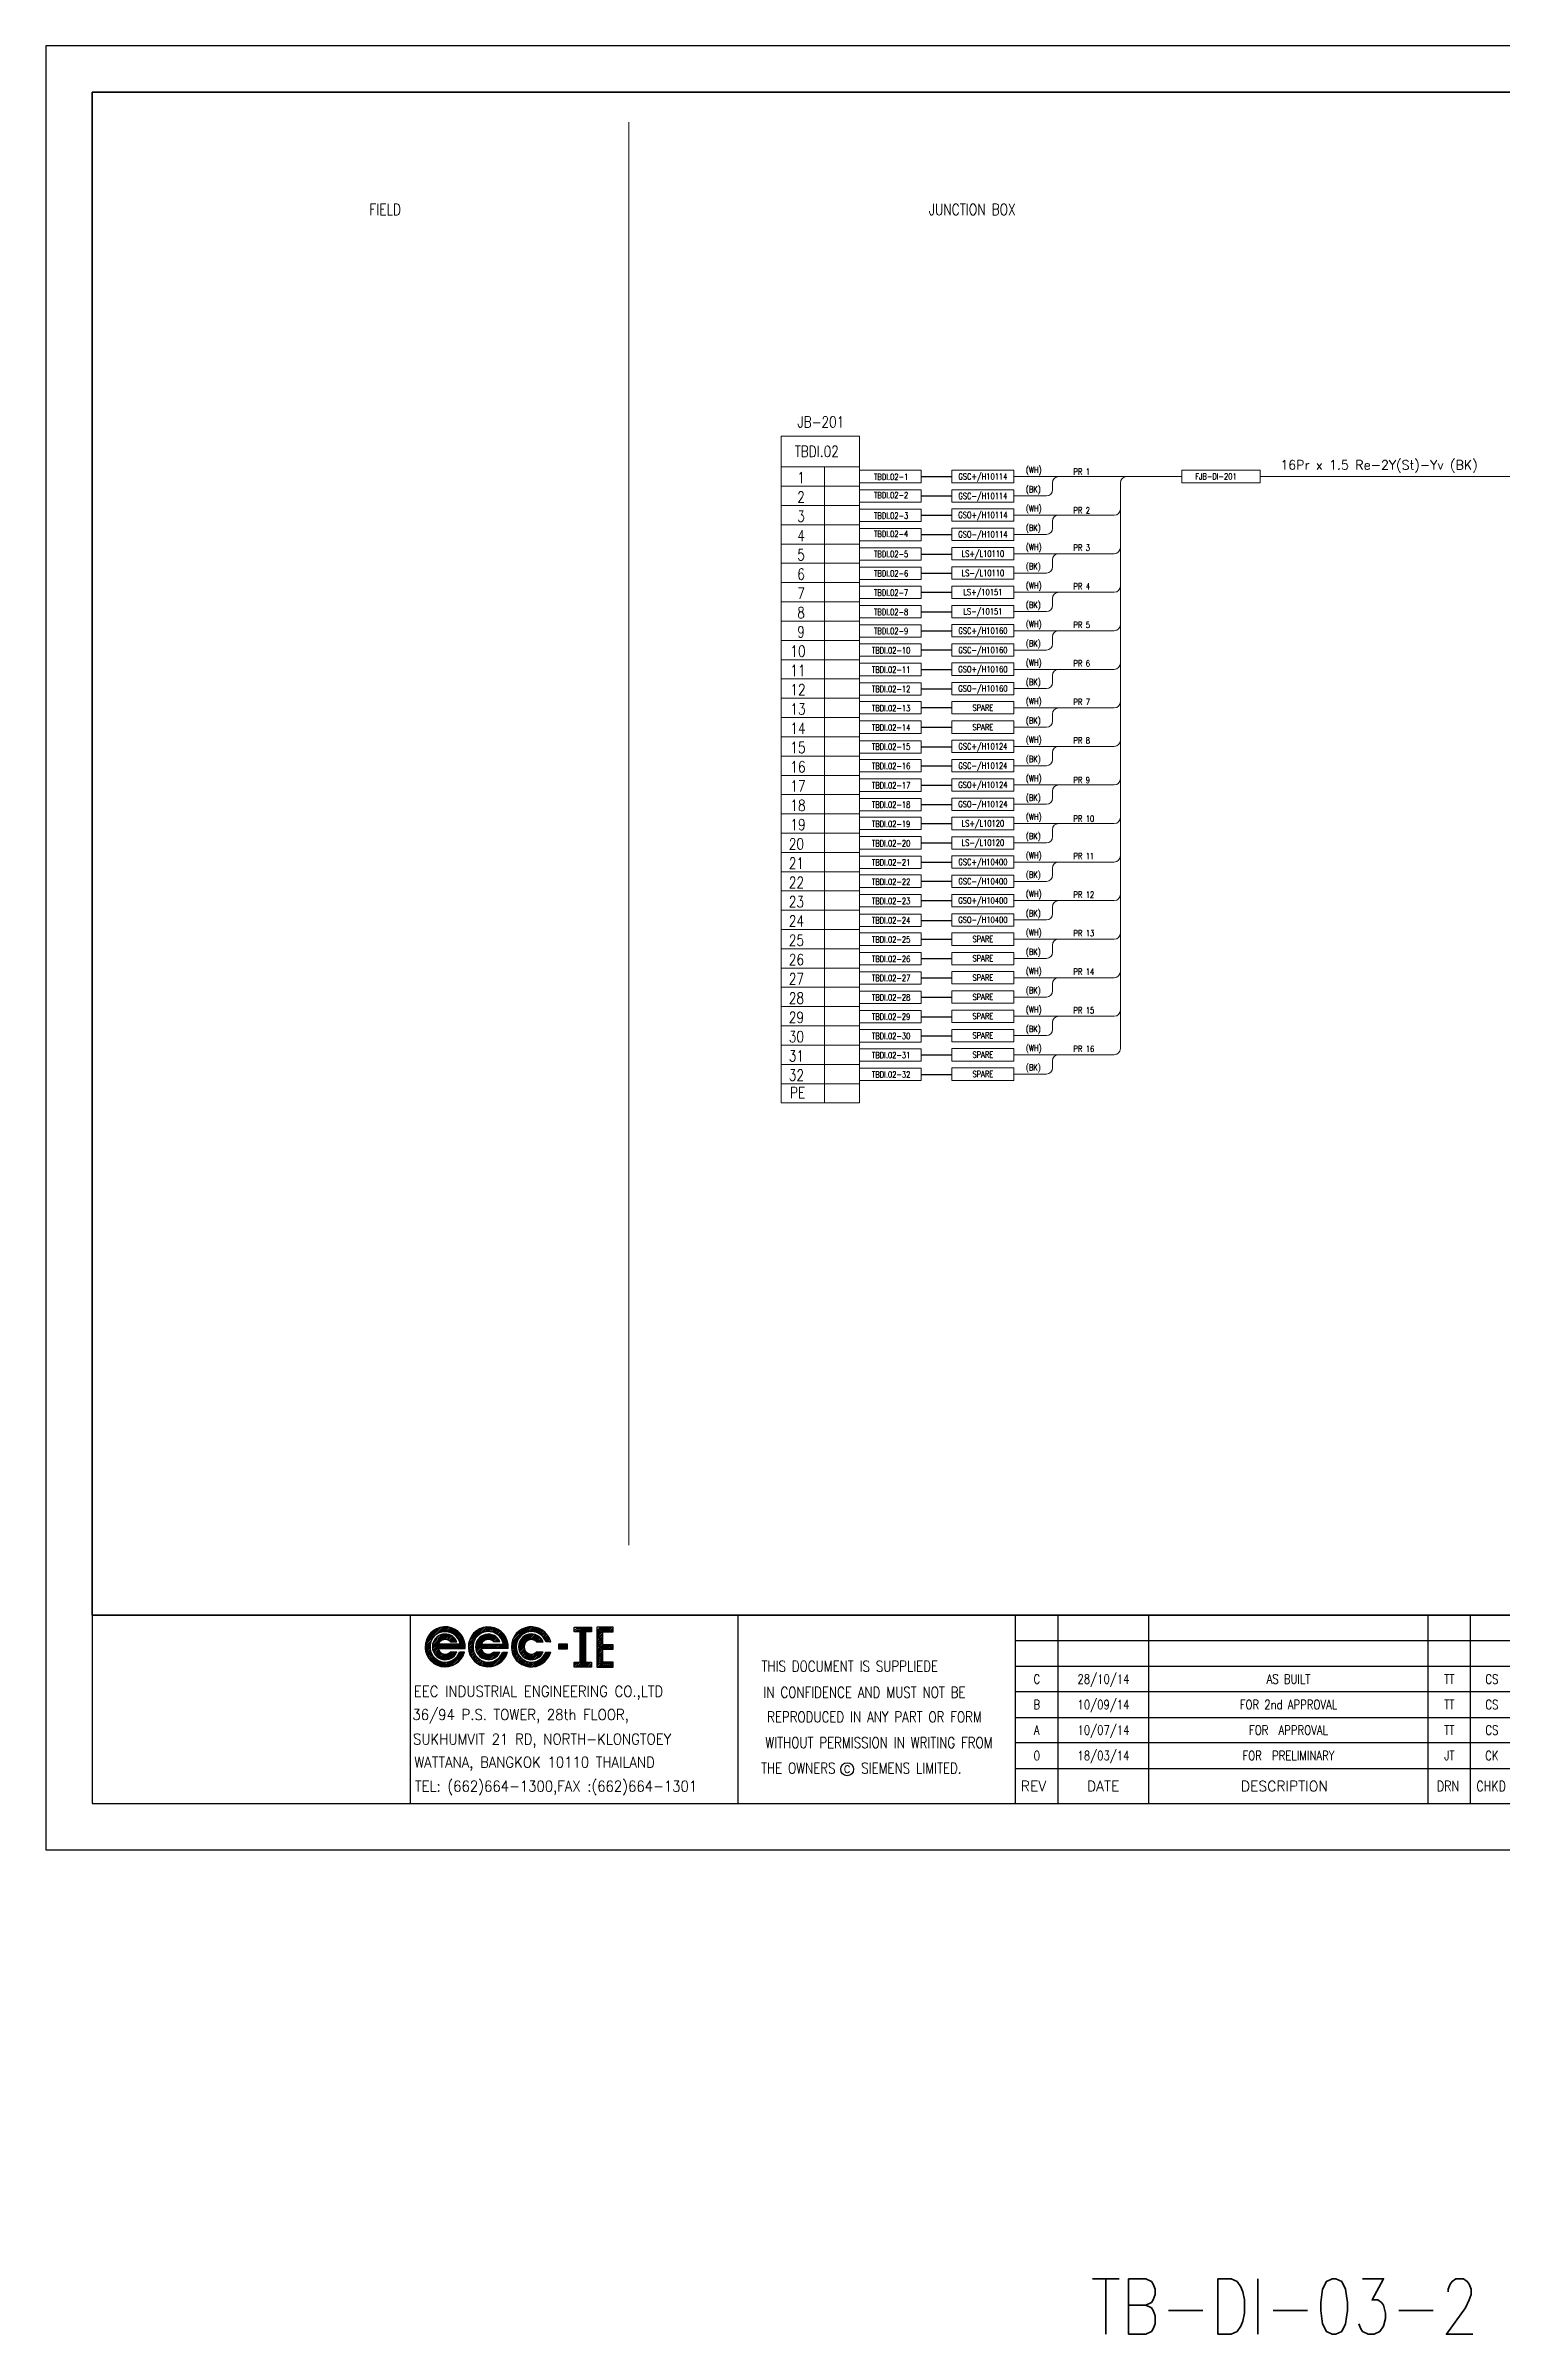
# Model space of a CAD drawing. Header units: millimetres. Extents: x -14942 to 24072, y -50285 to 2207.
# Drawn here: x 1066.4 to 1302.6, y -5768.9 to -5397.8 of the extents above; entities that cross this region are included whole.
import ezdxf
from ezdxf.enums import TextEntityAlignment as Align

# ---------------------------------------------------------------- set-up
doc = ezdxf.new("R2010")
doc.units = ezdxf.units.MM
doc.header["$MEASUREMENT"] = 0
doc.layers.get('0').update_dxf_attribs({"linetype": 'CONTINUOUS'})
for name, color, linetype in [('52049_PAPER A4$0$Frame_A1', 253, 'CONTINUOUS'), ('BEAM', 3, 'CONTINUOUS'), ('INSTRUMENT', 1, 'CONTINUOUS'), ('TEXT', 2, 'CONTINUOUS')]:
    doc.layers.add(name, color=color, linetype=linetype)
doc.styles.add('52049_PAPER A4$0$Romans-title', font='romans.shx')
doc.styles.add('ROMANS', font='romans')

# ---------------------------------------------------------------- blocks, each defined once
blk = doc.blocks.new('52049_PAPER A4$0$eec-ie')
at = {"layer": '52049_PAPER A4$0$Frame_A1', "color": 0, "lineweight": -3}
for p, q in [((0, 0), (0.87, 0.87)), ((0, -0.08), (0.3, 0.22)), ((0, -0.16), (0.26, 0.1)), ((0, -0.23), (0.24, 0)), ((0.01, 0.09), (0.78, 0.86)), ((0.04, 0.2), (0.68, 0.83)), ((0.09, 0.32), (0.55, 0.78)), ((0.26, 0.57), (0.3, 0.62)), ((0.34, -0.12), (1, 0.53)), ((0.35, -0.04), (0.92, 0.53)), ((0.35, -0.19), (1.07, 0.52)), ((0.36, 0.05), (0.82, 0.51)), ((0.37, -0.26), (0.66, 0.04)), ((0.39, -0.32), (0.74, 0.04)), ((0.4, 0.17), (0.7, 0.47)), ((0.41, -0.37), (0.82, 0.04)), ((1.69, 0.04), (0.64, 0.04)), ((0.65, 0.57), (0.96, 0.88)), ((0.68, -0.17), (0.9, 0.04)), ((0.76, -0.17), (0.98, 0.04)), ((0.77, 0.62), (1.03, 0.88)), ((0.84, -0.17), (1.05, 0.04)), ((0.87, 0.64), (1.1, 0.87)), ((0.87, 0.25), (1.13, 0.51)), ((0.92, -0.17), (1.13, 0.04)), ((0.95, 0.64), (1.17, 0.86)), ((0.96, 0.26), (1.19, 0.49)), ((1, -0.17), (1.21, 0.04)), ((1.03, 0.64), (1.23, 0.84)), ((1.03, 0.25), (1.24, 0.46)), ((1.07, -0.17), (1.29, 0.04)), ((1.09, 0.24), (1.29, 0.44)), ((1.1, 0.63), (1.29, 0.82)), ((1.15, 0.21), (1.34, 0.4)), ((1.15, -0.17), (1.37, 0.04)), ((1.16, 0.62), (1.35, 0.8)), ((1.19, 0.18), (1.38, 0.37)), ((1.22, 0.6), (1.4, 0.78)), ((1.22, 0.15), (1.54, 0.15)), ((1.23, -0.17), (1.44, 0.04)), ((1.25, 0.15), (1.42, 0.33)), ((1.28, 0.57), (1.45, 0.75)), ((1.31, -0.17), (1.52, 0.04)), ((1.32, 0.15), (1.46, 0.29)), ((1.33, 0.55), (1.5, 0.72)), ((1.38, 0.52), (1.54, 0.69)), ((1.39, -0.17), (1.6, 0.04)), ((1.4, 0.15), (1.49, 0.24)), ((1.42, 0.49), (1.59, 0.65)), ((1.46, 0.45), (1.63, 0.62)), ((1.46, -0.17), (1.68, 0.04)), ((1.48, 0.15), (1.52, 0.19)), ((1.5, 0.41), (1.67, 0.58)), ((1.54, 0.37), (1.71, 0.54)), ((1.54, -0.17), (1.9, 0.18)), ((1.57, 0.33), (1.74, 0.49)), ((1.6, 0.28), (1.77, 0.45)), ((1.62, -0.17), (1.91, 0.12)), ((1.63, 0.23), (1.8, 0.4)), ((1.65, 0.17), (1.83, 0.35)), ((1.67, 0.11), (1.86, 0.3)), ((1.69, 0.05), (1.88, 0.24)), ((1.7, -0.17), (1.93, 0.06)), ((2.09, -0.09), (2.37, 0.19)), ((2.1, -0.01), (2.51, 0.41)), ((2.1, -0.17), (2.34, 0.08)), ((2.11, 0.08), (2.88, 0.86)), ((2.13, 0.18), (2.78, 0.83)), ((2.18, 0.31), (2.65, 0.78)), ((2.31, 0.52), (2.45, 0.65)), ((2.44, -0.05), (3.02, 0.52)), ((2.44, -0.13), (3.1, 0.52)), ((2.45, -0.2), (2.78, 0.13)), ((2.46, 0.04), (2.93, 0.51)), ((2.46, -0.26), (2.76, 0.04)), ((2.48, -0.32), (2.84, 0.04)), ((2.49, 0.15), (2.81, 0.47)), ((2.56, 0.45), (2.97, 0.87)), ((2.72, -0.17), (2.92, 0.04)), ((2.73, 0.04), (3.79, 0.04)), ((2.77, 0.59), (3.06, 0.87)), ((2.79, -0.17), (3, 0.04)), ((2.84, 0.19), (3.17, 0.51)), ((2.87, -0.17), (3.08, 0.04)), ((2.89, 0.63), (3.13, 0.87)), ((2.95, -0.17), (3.15, 0.04)), ((2.98, 0.64), (3.2, 0.86)), ((2.98, 0.26), (3.23, 0.5)), ((3.03, -0.17), (3.23, 0.04)), ((3.06, 0.65), (3.27, 0.85)), ((3.07, 0.26), (3.29, 0.48)), ((3.11, -0.17), (3.31, 0.04)), ((3.14, 0.64), (3.33, 0.83)), ((3.14, 0.25), (3.34, 0.46)), ((3.18, -0.17), (3.39, 0.04)), ((3.2, 0.24), (3.39, 0.43)), ((3.21, 0.63), (3.39, 0.81)), ((3.25, 0.21), (3.44, 0.4)), ((3.26, -0.17), (3.47, 0.04)), ((3.27, 0.62), (3.44, 0.79)), ((3.29, 0.18), (3.48, 0.36)), ((3.62, 0.16), (3.31, 0.16)), ((3.33, 0.6), (3.5, 0.77)), ((3.34, -0.17), (3.54, 0.04)), ((3.36, 0.16), (3.52, 0.32)), ((3.38, 0.57), (3.55, 0.74)), ((3.42, -0.17), (3.62, 0.04)), ((3.43, 0.55), (3.59, 0.71)), ((3.43, 0.16), (3.55, 0.28)), ((3.48, 0.52), (3.64, 0.68)), ((3.5, -0.17), (3.7, 0.04)), ((3.51, 0.16), (3.58, 0.23)), ((3.52, 0.48), (3.68, 0.64)), ((3.57, 0.45), (3.72, 0.61)), ((3.57, -0.17), (3.78, 0.04)), ((3.59, 0.16), (3.61, 0.18)), ((3.6, 0.41), (3.76, 0.57)), ((3.64, 0.37), (3.8, 0.53)), ((3.65, -0.17), (3.99, 0.17)), ((3.67, 0.32), (3.83, 0.48)), ((3.7, 0.27), (3.87, 0.44)), ((3.73, 0.22), (3.9, 0.39)), ((3.73, -0.17), (4, 0.11)), ((3.75, 0.17), (3.92, 0.34)), ((3.77, 0.11), (3.95, 0.28)), ((3.79, 0.05), (3.97, 0.23)), ((3.81, -0.17), (4.02, 0.04)), ((4.18, -0.03), (4.57, 0.36)), ((4.18, -0.11), (4.47, 0.18)), ((4.18, -0.18), (4.43, 0.07)), ((4.19, 0.06), (5, 0.86)), ((4.21, 0.16), (4.9, 0.84)), ((4.25, 0.28), (4.78, 0.8)), ((4.34, 0.45), (4.61, 0.71)), ((4.53, -0.15), (5.2, 0.53)), ((4.53, -0.07), (5.13, 0.53)), ((4.54, 0.02), (5.04, 0.52)), ((4.54, -0.22), (4.86, 0.1)), ((4.57, 0.12), (4.93, 0.49)), ((4.69, 0.48), (5.08, 0.87)), ((4.69, 0.32), (4.73, 0.37)), ((4.88, 0.59), (5.16, 0.88)), ((4.96, 0.2), (5.27, 0.52)), ((4.99, 0.63), (5.24, 0.87)), ((5.08, 0.64), (5.31, 0.86)), ((5.09, 0.25), (5.33, 0.5)), ((5.16, 0.64), (5.37, 0.85)), ((5.17, 0.26), (5.39, 0.48)), ((5.24, 0.64), (5.43, 0.83)), ((5.24, 0.25), (5.44, 0.46)), ((5.3, 0.63), (5.49, 0.82)), ((5.3, 0.23), (5.49, 0.43)), ((5.35, 0.2), (5.54, 0.39)), ((5.37, 0.61), (5.55, 0.79)), ((5.39, 0.17), (5.58, 0.36)), ((5.4, 0.15), (5.72, 0.15)), ((5.42, 0.59), (5.6, 0.77)), ((5.46, 0.15), (5.62, 0.32)), ((5.48, 0.57), (5.65, 0.74)), ((5.53, 0.54), (5.7, 0.71)), ((5.53, 0.15), (5.65, 0.27)), ((5.58, 0.51), (5.74, 0.68)), ((5.61, 0.15), (5.68, 0.23)), ((5.62, 0.47), (5.79, 0.64)), ((5.66, 0.44), (5.83, 0.6)), ((5.69, 0.15), (5.71, 0.18)), ((5.7, 0.4), (5.87, 0.56)), ((5.73, 0.36), (5.9, 0.52)), ((5.77, 0.31), (5.94, 0.48)), ((5.8, 0.26), (5.97, 0.43)), ((5.82, 0.21), (6, 0.38)), ((5.85, 0.15), (6.02, 0.33)), ((6.09, 0.15), (5.85, 0.15)), ((5.92, 0.15), (6.05, 0.28)), ((6, 0.15), (6.07, 0.22)), ((6.08, 0.15), (6.09, 0.16)), ((6.9, 0.04), (6.46, 0.04)), ((6.46, 0.04), (6.46, -0.18)), ((6.46, -0.01), (6.51, 0.04)), ((6.46, -0.09), (6.59, 0.04)), ((6.46, -0.17), (6.66, 0.04)), ((6.52, -0.18), (6.74, 0.04)), ((6.6, -0.18), (6.82, 0.04)), ((6.68, -0.18), (6.9, 0.04)), ((6.9, -0.18), (6.9, 0.04)), ((7.23, 0.68), (7.41, 0.86)), ((7.27, 0.64), (7.49, 0.86)), ((7.35, 0.64), (7.57, 0.86)), ((7.43, 0.64), (7.65, 0.86)), ((7.5, 0.64), (7.72, 0.86)), ((7.51, 0.57), (7.8, 0.86)), ((7.51, 0.49), (7.88, 0.86)), ((7.51, 0.41), (7.96, 0.86)), ((7.51, 0.34), (7.78, 0.61)), ((7.51, 0.26), (7.78, 0.53)), ((7.51, 0.18), (7.78, 0.45)), ((7.51, 0.1), (7.78, 0.38)), ((7.51, 0.02), (7.78, 0.3)), ((7.51, -0.05), (7.78, 0.22)), ((7.51, -0.13), (7.78, 0.14)), ((7.51, -0.21), (7.78, 0.07)), ((7.82, 0.64), (8.04, 0.86)), ((7.89, 0.64), (8.06, 0.81)), ((7.97, 0.64), (8.06, 0.73)), ((8.05, 0.64), (8.06, 0.65)), ((8.33, 0.46), (8.74, 0.86)), ((8.33, 0.54), (8.66, 0.86)), ((8.33, 0.38), (8.82, 0.86)), ((8.33, 0.69), (8.5, 0.86)), ((8.33, 0.62), (8.58, 0.86)), ((8.33, 0.3), (8.61, 0.58)), ((8.33, 0.23), (8.61, 0.5)), ((8.33, 0.15), (8.61, 0.42)), ((8.33, 0.07), (8.61, 0.35)), ((8.33, -0.01), (8.61, 0.27)), ((8.33, -0.09), (8.61, 0.19)), ((8.33, -0.16), (8.61, 0.11)), ((8.33, -0.24), (8.61, 0.03)), ((8.33, -0.4), (8.74, 0.01)), ((8.33, -0.32), (8.66, 0.01)), ((8.33, -0.48), (8.82, 0.01)), ((8.67, 0.64), (8.89, 0.86)), ((8.68, -0.21), (8.9, 0.01)), ((8.75, 0.64), (8.97, 0.86)), ((8.75, -0.21), (8.97, 0.01)), ((8.83, 0.64), (9.05, 0.86)), ((8.83, -0.21), (9.05, 0.01)), ((8.91, 0.64), (9.11, 0.84)), ((8.99, 0.64), (9.11, 0.76)), ((9.06, 0.64), (9.11, 0.69)), ((0.02, -0.3), (0.23, -0.08)), ((0.03, -0.36), (0.23, -0.16)), ((0.05, -0.42), (0.24, -0.23)), ((0.07, -0.47), (0.26, -0.29)), ((0.1, -0.53), (0.27, -0.35)), ((0.12, -0.58), (0.3, -0.4)), ((0.15, -0.63), (0.32, -0.46)), ((0.19, -0.67), (0.35, -0.5)), ((0.22, -0.72), (0.39, -0.55)), ((0.26, -0.76), (0.42, -0.59)), ((0.3, -0.8), (0.46, -0.63)), ((0.34, -0.83), (0.5, -0.67)), ((0.38, -0.87), (0.55, -0.7)), ((0.42, -0.9), (0.59, -0.73)), ((0.44, -0.42), (0.64, -0.22)), ((0.47, -0.47), (0.66, -0.27)), ((0.47, -0.93), (0.65, -0.76)), ((0.5, -0.51), (0.69, -0.32)), ((0.52, -0.96), (0.7, -0.78)), ((0.54, -0.55), (0.73, -0.36)), ((0.58, -0.59), (0.78, -0.39)), ((0.58, -0.98), (0.76, -0.8)), ((0.62, -0.17), (1.94, -0.17)), ((0.63, -0.62), (0.83, -0.42)), ((0.63, -1.01), (0.82, -0.82)), ((0.68, -0.65), (0.89, -0.44)), ((0.69, -1.03), (0.89, -0.83)), ((0.73, -0.67), (0.96, -0.45)), ((0.75, -1.04), (0.96, -0.83)), ((0.79, -0.69), (1.04, -0.44)), ((0.82, -1.05), (1.04, -0.83)), ((0.85, -0.71), (1.19, -0.37)), ((0.89, -1.06), (1.14, -0.81)), ((0.92, -0.72), (1.29, -0.34)), ((0.96, -1.07), (1.25, -0.77)), ((1, -0.72), (1.37, -0.34)), ((1.04, -1.06), (1.76, -0.34)), ((1.09, -0.71), (1.45, -0.34)), ((1.13, -1.05), (1.84, -0.34)), ((1.2, -0.67), (1.53, -0.34)), ((1.54, -0.34), (1.22, -0.34)), ((1.23, -1.03), (1.9, -0.36)), ((1.35, -0.99), (1.86, -0.48)), ((1.53, -0.88), (1.76, -0.66)), ((1.65, -0.38), (1.68, -0.34)), ((1.91, -0.34), (1.66, -0.34)), ((1.78, -0.17), (1.94, -0.01)), ((1.85, -0.17), (1.94, -0.09)), ((1.93, -0.17), (1.94, -0.17)), ((2.1, -0.24), (2.32, -0.02)), ((2.11, -0.3), (2.32, -0.1)), ((2.13, -0.36), (2.32, -0.17)), ((2.15, -0.42), (2.33, -0.24)), ((2.17, -0.48), (2.35, -0.3)), ((2.2, -0.53), (2.37, -0.36)), ((2.22, -0.58), (2.39, -0.42)), ((2.25, -0.63), (2.42, -0.47)), ((2.29, -0.68), (2.45, -0.51)), ((2.32, -0.72), (2.48, -0.56)), ((2.36, -0.76), (2.52, -0.6)), ((2.4, -0.8), (2.56, -0.64)), ((2.44, -0.84), (2.6, -0.68)), ((2.48, -0.87), (2.64, -0.71)), ((2.51, -0.38), (2.71, -0.17)), ((2.53, -0.9), (2.69, -0.74)), ((2.54, -0.43), (2.73, -0.23)), ((2.57, -0.47), (2.76, -0.28)), ((2.58, -0.93), (2.74, -0.77)), ((2.6, -0.51), (2.79, -0.33)), ((2.63, -0.96), (2.8, -0.79)), ((2.64, -0.55), (2.83, -0.37)), ((2.68, -0.98), (2.86, -0.81)), ((2.69, -0.59), (2.87, -0.4)), ((4.02, -0.17), (2.71, -0.17)), ((2.73, -0.62), (2.93, -0.43)), ((2.74, -1.01), (2.92, -0.82)), ((2.78, -0.65), (2.99, -0.44)), ((2.8, -1.02), (2.99, -0.83)), ((2.84, -0.67), (3.06, -0.45)), ((2.86, -1.04), (3.06, -0.84)), ((2.9, -0.69), (3.14, -0.44)), ((2.92, -1.05), (3.14, -0.83)), ((2.96, -0.7), (3.32, -0.35)), ((2.99, -1.06), (3.24, -0.81)), ((3.03, -0.71), (3.39, -0.35)), ((3.07, -1.06), (3.36, -0.77)), ((3.11, -0.71), (3.47, -0.35)), ((3.15, -1.06), (3.86, -0.35)), ((3.2, -0.7), (3.55, -0.35)), ((3.24, -1.04), (3.94, -0.35)), ((3.31, -0.35), (3.62, -0.35)), ((3.32, -0.65), (3.62, -0.36)), ((3.35, -1.02), (3.98, -0.38)), ((3.48, -0.97), (3.93, -0.51)), ((3.74, -0.39), (3.78, -0.35)), ((3.76, -0.35), (3.99, -0.35)), ((3.89, -0.17), (4.02, -0.03)), ((3.96, -0.17), (4.03, -0.11)), ((4.19, -0.25), (4.42, -0.03)), ((4.21, -0.32), (4.41, -0.11)), ((4.22, -0.38), (4.42, -0.18)), ((4.24, -0.44), (4.43, -0.25)), ((4.26, -0.49), (4.45, -0.31)), ((4.29, -0.54), (4.47, -0.37)), ((4.32, -0.59), (4.49, -0.42)), ((4.35, -0.64), (4.52, -0.47)), ((4.38, -0.69), (4.55, -0.52)), ((4.42, -0.73), (4.58, -0.56)), ((4.45, -0.77), (4.62, -0.6)), ((4.49, -0.81), (4.66, -0.64)), ((4.53, -0.84), (4.7, -0.68)), ((4.56, -0.28), (4.8, -0.03)), ((4.58, -0.33), (4.8, -0.11)), ((4.58, -0.88), (4.75, -0.71)), ((4.6, -0.39), (4.81, -0.18)), ((4.62, -0.91), (4.8, -0.74)), ((4.63, -0.44), (4.83, -0.24)), ((4.66, -0.48), (4.86, -0.29)), ((4.67, -0.94), (4.85, -0.77)), ((4.7, -0.52), (4.89, -0.33)), ((4.72, -0.97), (4.9, -0.79)), ((4.74, -0.56), (4.93, -0.37)), ((4.78, -0.6), (4.98, -0.4)), ((4.78, -0.99), (4.96, -0.81)), ((4.83, -0.63), (5.03, -0.43)), ((4.83, -1.01), (5.03, -0.82)), ((4.88, -0.66), (5.09, -0.44)), ((4.89, -1.03), (5.1, -0.83)), ((4.93, -0.68), (5.17, -0.45)), ((4.96, -1.05), (5.17, -0.83)), ((4.99, -0.7), (5.26, -0.43)), ((5.02, -1.06), (5.26, -0.82)), ((5.06, -0.71), (5.43, -0.34)), ((5.09, -1.06), (5.36, -0.8)), ((5.13, -0.72), (5.5, -0.34)), ((5.17, -1.07), (5.49, -0.75)), ((5.21, -0.71), (5.58, -0.34)), ((5.25, -1.06), (5.97, -0.34)), ((5.3, -0.7), (5.66, -0.34)), ((5.35, -1.05), (6.05, -0.34)), ((5.72, -0.34), (5.4, -0.34)), ((5.43, -0.65), (5.71, -0.37)), ((5.45, -1.02), (6.07, -0.4)), ((5.58, -0.96), (6.02, -0.53)), ((5.81, -0.43), (5.89, -0.34)), ((5.85, -0.34), (6.09, -0.34)), ((6.46, -0.18), (6.9, -0.18)), ((6.75, -0.18), (6.9, -0.04)), ((6.83, -0.18), (6.9, -0.12)), ((7.23, -0.95), (7.34, -0.84)), ((7.23, -0.88), (7.26, -0.84)), ((7.23, -1.03), (7.42, -0.84)), ((7.28, -1.07), (7.5, -0.84)), ((7.35, -1.07), (7.78, -0.64)), ((7.43, -1.07), (7.78, -0.71)), ((7.51, -0.29), (7.78, -0.01)), ((7.51, -0.37), (7.78, -0.09)), ((7.51, -0.44), (7.78, -0.17)), ((7.51, -0.52), (7.78, -0.25)), ((7.51, -0.6), (7.78, -0.32)), ((7.51, -0.68), (7.78, -0.4)), ((7.51, -0.76), (7.78, -0.48)), ((7.51, -0.83), (7.78, -0.56)), ((7.51, -1.07), (7.78, -0.79)), ((7.59, -1.07), (7.81, -0.84)), ((7.67, -1.07), (7.89, -0.84)), ((7.74, -1.07), (7.96, -0.84)), ((7.82, -1.07), (8.04, -0.84)), ((7.9, -1.07), (8.06, -0.91)), ((7.98, -1.07), (8.06, -0.98)), ((8.06, -1.07), (8.06, -1.06)), ((8.33, -0.55), (8.61, -0.28)), ((8.33, -0.63), (8.61, -0.36)), ((8.33, -0.71), (8.61, -0.43)), ((8.33, -0.79), (8.61, -0.51)), ((8.33, -0.86), (8.61, -0.59)), ((8.33, -0.94), (8.61, -0.67)), ((8.33, -1.02), (8.61, -0.75)), ((8.37, -1.07), (8.61, -0.82)), ((8.45, -1.07), (8.67, -0.84)), ((8.52, -1.07), (8.74, -0.84)), ((8.6, -1.07), (8.82, -0.84)), ((8.68, -1.07), (8.9, -0.84)), ((8.76, -1.07), (8.98, -0.84)), ((8.84, -1.07), (9.06, -0.84)), ((8.91, -0.21), (9.11, -0.02)), ((8.91, -1.07), (9.11, -0.87)), ((8.99, -0.21), (9.11, -0.09)), ((8.99, -1.07), (9.11, -0.95)), ((9.07, -0.21), (9.11, -0.17)), ((9.07, -1.07), (9.11, -1.03))]:
    blk.add_line(p, q, dxfattribs=at)
for points in [[(7.23, 0.86), (8.06, 0.86), (8.06, 0.64), (7.78, 0.64), (7.78, -0.84), (8.06, -0.84), (8.06, -1.07), (7.23, -1.07), (7.23, -0.84), (7.51, -0.84), (7.51, 0.64), (7.23, 0.64)], [(8.61, 0.01), (8.61, 0.64), (9.11, 0.64), (9.11, 0.86), (8.33, 0.86), (8.33, -1.07), (9.11, -1.07), (9.11, -0.84), (8.61, -0.84), (8.61, -0.21), (9.11, -0.21), (9.11, 0.01)]]:
    blk.add_lwpolyline(points, close=True, dxfattribs=at)
for centre, radius, start, end in [((0.97, -0.09), 0.972, 355.3439, 345.1466), ((0.97, -0.09), 0.737, 10.5243, 340.256), ((0.97, -0.09), 0.623, 23.5697, 336.4303), ((0.97, -0.09), 0.354, 44.7876, 157.6107), ((3.06, -0.09), 0.967, 355.6074, 344.7747), ((3.06, -0.09), 0.742, 10.0766, 339.9937), ((3.06, -0.09), 0.618, 24.2545, 335.7455), ((3.06, -0.09), 0.358, 45.1096, 158.7579), ((5.15, -0.09), 0.972, 14.8534, 345.1466), ((5.15, -0.09), 0.737, 19.744, 340.256), ((5.15, -0.09), 0.623, 23.5697, 336.4303), ((5.15, -0.09), 0.354, 44.7876, 315.2124), ((0.97, -0.09), 0.354, 192.8901, 315.2124), ((3.06, -0.09), 0.358, 191.9242, 314.8904)]:
    blk.add_arc(centre, radius, start, end, dxfattribs=at)
blk = doc.blocks.new('52049_PAPER A4$0$eec logo')
at = {"color": 7, "xscale": 2.786697286423482, "yscale": 2.786697286423482, "zscale": 2.786697286423482}
blk.add_blockref('52049_PAPER A4$0$eec-ie', (50.01, 25.95), dxfattribs=at)
blk = doc.blocks.new('FJB')
at = {"color": 3}
for p, q in [((-415.5, 38.01), (-4.5, 38.01)), ((-363.94, 38.01), (-363.94, 7.5)), ((-310.77, 38.01), (-310.77, 7.5)), ((-265.75, 7.5), (-265.75, 38.01)), ((-258.85, 7.5), (-258.85, 38.01)), ((-244.11, 7.5), (-244.11, 38.01)), ((-198.84, 7.5), (-198.84, 38.01)), ((-191.95, 7.5), (-191.95, 38.01)), ((-265.75, 13.19), (-178.16, 13.19))]:
    blk.add_line(p, q, dxfattribs=at)
at = {"color": 1}
for p, q in [((-178.16, 33.87), (-265.75, 33.87)), ((-265.75, 29.74), (-178.16, 29.74)), ((-178.16, 25.6), (-265.75, 25.6)), ((-265.75, 21.46), (-178.16, 21.46)), ((-178.16, 17.33), (-265.75, 17.33))]:
    blk.add_line(p, q, dxfattribs=at)
at = {"color": 7}
blk.add_lwpolyline([(0, 0), (0, 292.5), (-423, 292.5), (-423, 0)], close=True, dxfattribs=at)
blk.add_lwpolyline([(-415.5, 285), (-4.5, 285), (-4.5, 38.01), (-415.5, 38.01)], close=True)
at = {"color": 3}
blk.add_lwpolyline([(-4.5, 7.5), (-4.5, 285), (-415.5, 285), (-415.5, 7.5)], close=True, dxfattribs=at)
at = {"color": 2}
blk.add_circle((-293.05, 13.05), 1.05, dxfattribs=at)
at = {"color": 3, "xscale": 1.200000000000001, "yscale": 1.200000000000001, "zscale": 1.200000000000001}
blk.add_blockref('52049_PAPER A4$0$eec logo', (-421.49, 2.05), dxfattribs=at)
at = {"color": 2, "style": '52049_PAPER A4$0$Romans-title', "width": 0.8}
for s, p in [('THIS DOCUMENT IS SUPPLIEDE', (-292.63, 29.75)), ('IN CONFIDENCE AND MUST NOT BE', (-290.24, 25.51)), (' REPRODUCED IN ANY PART OR FORM', (-289.1, 21.53)), (' WITHOUT PERMISSION IN WRITING FROM ', (-287.9, 17.35)), ('THE OWNERS   SIEMENS LIMITED. ', (-290.28, 13.22))]:
    blk.add_text(s, height=1.75, dxfattribs=at).set_placement(p, align=Align.MIDDLE)
at = {"color": 2, "style": '52049_PAPER A4$0$Romans-title'}
for s, height, width, p in [('EEC INDUSTRIAL ENGINEERING CO.,LTD', 1.75, 0.9, (-363.31, 24.81)), ('36/94 P.S. TOWER, 28th FLOOR,', 1.75, 0.9, (-363.55, 21.03, -1.75)), ('SUKHUMVIT 21 RD, NORTH-KLONGTOEY', 1.75, 0.9, (-363.45, 17.05, -1.75)), ('WATTANA, BANGKOK 10110 THAILAND ', 1.75, 0.9, (-363.25, 13.31, -1.75)), ('TEL: (662)664-1300,FAX :(662)664-1301', 1.75, 0.9, (-363.14, 9.42, -1.75)), ('DRN', 1.655, 0.8, (-197.44, 9.49)), ('CHKD', 1.655, 0.8, (-191.03, 9.49))]:
    blk.add_text(s, height=height, dxfattribs=dict(at, width=width)).set_placement(p)
at = {"color": 2, "style": '52049_PAPER A4$0$Romans-title', "width": 0.8}
for s, p in [('C', (-262.3, 27.67)), ('28/10/14', (-251.48, 27.67)), ('AS BUILT', (-221.48, 27.67)), ('TT', (-195.39, 27.67)), ('CS', (-188.5, 27.67)), ('B', (-262.3, 23.53)), ('10/09/14', (-251.48, 23.53)), ('FOR 2nd APPROVAL', (-221.48, 23.53)), ('TT', (-195.39, 23.53)), ('CS', (-188.5, 23.53)), ('A', (-262.3, 19.39)), ('10/07/14', (-251.48, 19.39)), ('FOR  APPROVAL', (-221.48, 19.39)), ('TT', (-195.39, 19.39)), ('CS', (-188.5, 19.39)), ('0', (-262.3, 15.26)), ('18/03/14', (-251.48, 15.26)), ('FOR  PRELIMINARY', (-221.48, 15.26)), ('JT', (-195.39, 15.26)), ('CK', (-188.5, 15.26))]:
    blk.add_text(s, height=1.5, dxfattribs=at).set_placement(p, align=Align.MIDDLE_CENTER)
at = {"color": 2, "style": '52049_PAPER A4$0$Romans-title'}
blk.add_text('C', height=1.19, dxfattribs=at).set_placement((-293.05, 13.05), align=Align.MIDDLE)
for s, height, p in [('REV', 1.655, (-264.9, 9.49)), ('DATE', 1.655, (-254.17, 9.49)), ('DESCRIPTION', 1.6548, (-229.2, 9.49))]:
    blk.add_text(s, height=height, dxfattribs=at).set_placement(p)

msp = doc.modelspace()

# ---------------------------------------------------------------- linework, layer by layer
at = {"layer": 'BEAM', "color": 7, "lineweight": 13, "ltscale": 0.3}
msp.add_line((1160.92, -5640.94), (1160.92, -5410.19), dxfattribs=at)
at = {"layer": 'INSTRUMENT', "color": 7, "lineweight": 13}
for p, q in [((1185.61, -5466.12), (1198.31, -5466.12)), ((1185.61, -5466.12), (1185.61, -5569.24)), ((1198.31, -5469.24), (1185.61, -5469.24)), ((1192.63, -5466.12), (1192.63, -5569.24)), ((1198.31, -5466.12), (1198.31, -5569.24)), ((1223.36, -5467.68), (1235.98, -5467.68)), ((1229.63, -5469.81), (1229.63, -5468.68)), ((1235.98, -5467.68), (1250.6, -5467.68)), ((1240.65, -5468.68), (1240.65, -5510.43)), ((1263.31, -5467.66), (1339.86, -5467.66)), ((1185.61, -5472.37), (1198.31, -5472.37)), ((1198.31, -5472.37), (1185.61, -5472.37)), ((1223.36, -5470.81), (1228.63, -5470.81)), ((1198.31, -5475.49), (1185.61, -5475.49)), ((1223.36, -5473.93), (1239.65, -5473.93)), ((1229.63, -5476.06), (1229.63, -5474.93)), ((1185.61, -5478.62), (1198.31, -5478.62)), ((1198.31, -5478.62), (1185.61, -5478.62)), ((1223.36, -5477.06), (1228.63, -5477.06)), ((1223.36, -5480.18), (1239.65, -5480.18)), ((1198.31, -5481.74), (1185.61, -5481.74)), ((1223.36, -5483.31), (1228.63, -5483.31)), ((1229.63, -5482.31), (1229.63, -5481.18)), ((1198.31, -5484.87), (1185.61, -5484.87)), ((1185.61, -5484.87), (1198.31, -5484.87)), ((1198.31, -5487.99), (1185.61, -5487.99)), ((1223.36, -5486.43), (1239.65, -5486.43)), ((1229.63, -5488.56), (1229.63, -5487.43)), ((1185.61, -5491.12), (1198.31, -5491.12)), ((1198.31, -5491.12), (1185.61, -5491.12)), ((1223.36, -5489.56), (1228.63, -5489.56)), ((1198.31, -5494.24), (1185.61, -5494.24)), ((1223.36, -5492.68), (1239.65, -5492.68)), ((1229.63, -5494.81), (1229.63, -5493.68)), ((1198.31, -5497.37), (1185.61, -5497.37)), ((1185.61, -5497.37), (1198.31, -5497.37)), ((1223.36, -5495.81), (1228.63, -5495.81)), ((1223.36, -5498.93), (1239.65, -5498.93)), ((1198.31, -5500.49), (1185.61, -5500.49)), ((1223.36, -5502.06), (1228.63, -5502.06)), ((1229.63, -5501.06), (1229.63, -5499.93)), ((1198.31, -5503.62), (1185.61, -5503.62)), ((1185.61, -5503.62), (1198.31, -5503.62)), ((1223.36, -5505.18), (1239.65, -5505.18)), ((1229.63, -5507.31), (1229.63, -5506.18)), ((1198.31, -5506.74), (1185.61, -5506.74)), ((1185.61, -5509.87), (1198.31, -5509.87)), ((1198.31, -5509.87), (1185.61, -5509.87)), ((1223.36, -5508.31), (1228.63, -5508.31)), ((1185.61, -5512.99), (1198.31, -5512.99)), ((1198.31, -5512.99), (1185.61, -5512.99)), ((1223.36, -5511.43), (1239.65, -5511.43)), ((1229.63, -5513.56), (1229.63, -5512.43)), ((1240.65, -5510.43), (1240.65, -5560.43)), ((1185.61, -5516.12), (1198.31, -5516.12)), ((1198.31, -5516.12), (1185.61, -5516.12)), ((1223.36, -5514.56), (1228.63, -5514.56)), ((1223.36, -5517.68), (1239.65, -5517.68)), ((1198.31, -5519.24), (1185.61, -5519.24)), ((1223.36, -5520.81), (1228.63, -5520.81)), ((1229.63, -5519.81), (1229.63, -5518.68)), ((1185.61, -5522.37), (1198.31, -5522.37)), ((1198.31, -5522.37), (1185.61, -5522.37)), ((1223.36, -5523.93), (1239.65, -5523.93)), ((1229.63, -5526.06), (1229.63, -5524.93)), ((1198.31, -5525.49), (1185.61, -5525.49)), ((1185.61, -5528.62), (1198.31, -5528.62)), ((1198.31, -5528.62), (1185.61, -5528.62)), ((1223.36, -5527.06), (1228.63, -5527.06)), ((1198.31, -5531.74), (1185.61, -5531.74)), ((1223.36, -5530.18), (1239.65, -5530.18)), ((1229.63, -5532.31), (1229.63, -5531.18)), ((1198.31, -5534.87), (1185.61, -5534.87)), ((1185.61, -5534.87), (1198.31, -5534.87)), ((1223.36, -5533.31), (1228.63, -5533.31)), ((1198.31, -5537.99), (1185.61, -5537.99)), ((1223.36, -5536.43), (1239.65, -5536.43)), ((1223.36, -5539.56), (1228.63, -5539.56)), ((1229.63, -5538.56), (1229.63, -5537.43)), ((1185.61, -5541.12), (1198.31, -5541.12)), ((1198.31, -5541.12), (1185.61, -5541.12)), ((1223.36, -5542.68), (1239.65, -5542.68)), ((1229.63, -5544.81), (1229.63, -5543.68)), ((1198.31, -5544.24), (1185.61, -5544.24)), ((1198.31, -5547.37), (1185.61, -5547.37)), ((1185.61, -5547.37), (1198.31, -5547.37)), ((1223.36, -5545.81), (1228.63, -5545.81)), ((1198.31, -5550.49), (1185.61, -5550.49)), ((1223.36, -5548.93), (1239.65, -5548.93)), ((1229.63, -5551.06), (1229.63, -5549.93)), ((1198.31, -5553.62), (1185.61, -5553.62)), ((1185.61, -5553.62), (1198.31, -5553.62)), ((1223.36, -5552.06), (1228.63, -5552.06)), ((1198.31, -5556.74), (1185.61, -5556.74)), ((1223.36, -5555.18), (1239.65, -5555.18)), ((1223.36, -5558.31), (1228.63, -5558.31)), ((1229.63, -5557.31), (1229.63, -5556.18)), ((1185.61, -5559.87), (1198.31, -5559.87)), ((1198.31, -5559.87), (1185.61, -5559.87)), ((1223.36, -5561.43), (1239.65, -5561.43)), ((1185.61, -5562.99), (1198.31, -5562.99)), ((1198.31, -5562.99), (1185.61, -5562.99)), ((1223.36, -5564.56), (1228.63, -5564.56)), ((1229.63, -5563.56), (1229.63, -5562.43)), ((1185.61, -5566.12), (1198.31, -5566.12)), ((1198.31, -5566.12), (1185.61, -5566.12)), ((1185.61, -5566.12), (1198.31, -5566.12)), ((1198.31, -5566.12), (1185.61, -5566.12)), ((1198.31, -5569.24), (1185.61, -5569.24))]:
    msp.add_line(p, q, dxfattribs=at)
at = {"layer": 'INSTRUMENT', "color": 7}
for p, q in [((1208.34, -5467.66), (1213.33, -5467.66)), ((1208.34, -5470.82), (1213.33, -5470.82)), ((1208.34, -5473.95), (1213.33, -5473.95)), ((1208.34, -5477.08), (1213.33, -5477.07)), ((1208.34, -5480.23), (1213.33, -5480.23)), ((1208.34, -5483.36), (1213.33, -5483.36)), ((1208.34, -5486.43), (1213.33, -5486.43)), ((1208.34, -5489.59), (1213.33, -5489.59)), ((1208.34, -5492.7), (1213.33, -5492.7)), ((1208.34, -5495.79), (1213.33, -5495.79)), ((1208.34, -5498.95), (1213.33, -5498.95)), ((1208.34, -5502.11), (1213.33, -5502.11)), ((1208.34, -5505.14), (1213.33, -5505.14)), ((1208.34, -5508.3), (1213.33, -5508.3)), ((1208.34, -5511.52), (1213.33, -5511.52)), ((1208.34, -5514.56), (1213.33, -5514.55)), ((1208.34, -5517.71), (1213.33, -5517.71)), ((1208.34, -5520.86), (1213.33, -5520.86)), ((1208.34, -5523.91), (1213.33, -5523.91)), ((1208.34, -5527.07), (1213.33, -5527.07)), ((1208.34, -5530.22), (1213.33, -5530.22)), ((1208.34, -5533.27), (1213.33, -5533.27)), ((1208.34, -5536.43), (1213.33, -5536.43)), ((1208.34, -5539.63), (1213.33, -5539.63)), ((1208.34, -5542.68), (1213.33, -5542.68)), ((1208.34, -5545.84), (1213.33, -5545.84)), ((1208.34, -5548.97), (1213.33, -5548.97)), ((1208.34, -5552.09), (1213.33, -5552.09)), ((1208.34, -5555.25), (1213.33, -5555.25)), ((1208.34, -5558.36), (1213.33, -5558.36)), ((1208.34, -5561.45), (1213.33, -5561.45)), ((1208.34, -5564.61), (1213.33, -5564.61))]:
    msp.add_line(p, q, dxfattribs=at)
at = {"layer": 'INSTRUMENT', "color": 7, "lineweight": 13}
for points in [[(1073.88, -5405.32), (1484.88, -5405.32), (1484.88, -5652.31), (1073.88, -5652.31)], [(1185.61, -5466.12), (1198.31, -5466.12), (1198.31, -5461.12), (1185.61, -5461.12)], [(1198.31, -5466.65), (1208.34, -5466.65), (1208.34, -5468.67), (1198.31, -5468.67)], [(1213.33, -5466.65), (1223.36, -5466.65), (1223.36, -5468.67), (1213.33, -5468.67)], [(1250.6, -5466.65), (1263.31, -5466.65), (1263.31, -5468.67), (1250.6, -5468.67)], [(1198.31, -5469.81), (1208.34, -5469.81), (1208.34, -5471.83), (1198.31, -5471.83)], [(1198.31, -5472.94), (1208.34, -5472.94), (1208.34, -5474.96), (1198.31, -5474.96)], [(1213.33, -5469.8), (1223.36, -5469.8), (1223.36, -5471.81), (1213.33, -5471.81)], [(1213.33, -5472.9), (1223.36, -5472.9), (1223.36, -5474.92), (1213.33, -5474.92)], [(1198.31, -5476.07), (1208.34, -5476.07), (1208.34, -5478.08), (1198.31, -5478.08)], [(1213.33, -5476.05), (1223.36, -5476.05), (1223.36, -5478.06), (1213.33, -5478.06)], [(1198.31, -5479.22), (1208.34, -5479.22), (1208.34, -5481.24), (1198.31, -5481.24)], [(1213.33, -5479.17), (1223.36, -5479.17), (1223.36, -5481.19), (1213.33, -5481.19)], [(1198.31, -5482.35), (1208.34, -5482.35), (1208.34, -5484.37), (1198.31, -5484.37)], [(1213.33, -5482.32), (1223.36, -5482.32), (1223.36, -5484.33), (1213.33, -5484.33)], [(1198.31, -5485.43), (1208.34, -5485.43), (1208.34, -5487.44), (1198.31, -5487.44)], [(1213.33, -5485.42), (1223.36, -5485.42), (1223.36, -5487.44), (1213.33, -5487.44)], [(1198.31, -5488.58), (1208.34, -5488.58), (1208.34, -5490.6), (1198.31, -5490.6)], [(1198.31, -5491.69), (1208.34, -5491.69), (1208.34, -5493.71), (1198.31, -5493.71)], [(1213.33, -5488.57), (1223.36, -5488.57), (1223.36, -5490.58), (1213.33, -5490.58)], [(1213.33, -5491.65), (1223.36, -5491.65), (1223.36, -5493.67), (1213.33, -5493.67)], [(1198.31, -5494.79), (1208.34, -5494.79), (1208.34, -5496.8), (1198.31, -5496.8)], [(1213.33, -5494.8), (1223.36, -5494.8), (1223.36, -5496.81), (1213.33, -5496.81)], [(1198.31, -5497.94), (1208.34, -5497.94), (1208.34, -5499.96), (1198.31, -5499.96)], [(1213.33, -5497.9), (1223.36, -5497.9), (1223.36, -5499.92), (1213.33, -5499.92)], [(1198.31, -5501.1), (1208.34, -5501.1), (1208.34, -5503.12), (1198.31, -5503.12)], [(1213.33, -5501.05), (1223.36, -5501.05), (1223.36, -5503.06), (1213.33, -5503.06)], [(1198.31, -5504.13), (1208.34, -5504.13), (1208.34, -5506.15), (1198.31, -5506.15)], [(1213.33, -5504.15), (1223.36, -5504.15), (1223.36, -5506.17), (1213.33, -5506.17)], [(1198.31, -5507.29), (1208.34, -5507.29), (1208.34, -5509.31), (1198.31, -5509.31)], [(1213.33, -5507.3), (1223.36, -5507.3), (1223.36, -5509.31), (1213.33, -5509.31)], [(1198.31, -5510.51), (1208.34, -5510.51), (1208.34, -5512.53), (1198.31, -5512.53)], [(1198.31, -5513.55), (1208.34, -5513.55), (1208.34, -5515.56), (1198.31, -5515.56)], [(1213.33, -5510.4), (1223.36, -5510.4), (1223.36, -5512.42), (1213.33, -5512.42)], [(1213.33, -5513.55), (1223.36, -5513.55), (1223.36, -5515.56), (1213.33, -5515.56)], [(1198.31, -5516.7), (1208.34, -5516.7), (1208.34, -5518.72), (1198.31, -5518.72)], [(1213.33, -5516.67), (1223.36, -5516.67), (1223.36, -5518.69), (1213.33, -5518.69)], [(1198.31, -5519.85), (1208.34, -5519.85), (1208.34, -5521.87), (1198.31, -5521.87)], [(1213.33, -5519.82), (1223.36, -5519.82), (1223.36, -5521.83), (1213.33, -5521.83)], [(1198.31, -5522.91), (1208.34, -5522.91), (1208.34, -5524.92), (1198.31, -5524.92)], [(1213.33, -5522.92), (1223.36, -5522.92), (1223.36, -5524.94), (1213.33, -5524.94)], [(1198.31, -5526.06), (1208.34, -5526.06), (1208.34, -5528.08), (1198.31, -5528.08)], [(1213.33, -5526.07), (1223.36, -5526.07), (1223.36, -5528.08), (1213.33, -5528.08)], [(1198.31, -5529.21), (1208.34, -5529.21), (1208.34, -5531.22), (1198.31, -5531.22)], [(1198.31, -5532.27), (1208.34, -5532.27), (1208.34, -5534.28), (1198.31, -5534.28)], [(1213.33, -5529.17), (1223.36, -5529.17), (1223.36, -5531.19), (1213.33, -5531.19)], [(1213.33, -5532.32), (1223.36, -5532.32), (1223.36, -5534.33), (1213.33, -5534.33)], [(1198.31, -5535.42), (1208.34, -5535.42), (1208.34, -5537.44), (1198.31, -5537.44)], [(1213.33, -5535.42), (1223.36, -5535.42), (1223.36, -5537.44), (1213.33, -5537.44)], [(1198.31, -5538.62), (1208.34, -5538.62), (1208.34, -5540.64), (1198.31, -5540.64)], [(1213.33, -5538.57), (1223.36, -5538.57), (1223.36, -5540.58), (1213.33, -5540.58)], [(1198.31, -5541.67), (1208.34, -5541.67), (1208.34, -5543.69), (1198.31, -5543.69)], [(1213.33, -5541.67), (1223.36, -5541.67), (1223.36, -5543.69), (1213.33, -5543.69)], [(1198.31, -5544.83), (1208.34, -5544.83), (1208.34, -5546.85), (1198.31, -5546.85)], [(1213.33, -5544.82), (1223.36, -5544.82), (1223.36, -5546.83), (1213.33, -5546.83)], [(1198.31, -5547.96), (1208.34, -5547.96), (1208.34, -5549.97), (1198.31, -5549.97)], [(1198.31, -5551.09), (1208.34, -5551.09), (1208.34, -5553.1), (1198.31, -5553.1)], [(1213.33, -5547.92), (1223.36, -5547.92), (1223.36, -5549.94), (1213.33, -5549.94)], [(1213.33, -5551.07), (1223.36, -5551.07), (1223.36, -5553.08), (1213.33, -5553.08)], [(1198.31, -5554.24), (1208.34, -5554.24), (1208.34, -5556.26), (1198.31, -5556.26)], [(1213.33, -5554.17), (1223.36, -5554.17), (1223.36, -5556.19), (1213.33, -5556.19)], [(1198.31, -5557.35), (1208.34, -5557.35), (1208.34, -5559.37), (1198.31, -5559.37)], [(1213.33, -5557.32), (1223.36, -5557.32), (1223.36, -5559.33), (1213.33, -5559.33)], [(1198.31, -5560.44), (1208.34, -5560.44), (1208.34, -5562.46), (1198.31, -5562.46)], [(1213.33, -5560.42), (1223.36, -5560.42), (1223.36, -5562.44), (1213.33, -5562.44)], [(1198.31, -5563.6), (1208.34, -5563.6), (1208.34, -5565.62), (1198.31, -5565.62)], [(1213.33, -5563.57), (1223.36, -5563.57), (1223.36, -5565.58), (1213.33, -5565.58)]]:
    msp.add_lwpolyline(points, close=True, dxfattribs=at)
for centre, start, end in [((1230.63, -5468.68), 90, 180), ((1241.65, -5468.68), 90, 180), ((1228.63, -5469.81), 270, 0), ((1239.65, -5472.93), 270, 0), ((1228.63, -5476.06), 270, 0), ((1230.63, -5474.93), 90, 180), ((1230.63, -5481.18), 90, 180), ((1239.65, -5479.18), 270, 0), ((1228.63, -5482.31), 270, 0), ((1230.63, -5487.43), 90, 180), ((1239.65, -5485.43), 270, 0), ((1228.63, -5488.56), 270, 0), ((1239.65, -5491.68), 270, 0), ((1228.63, -5494.81), 270, 0), ((1230.63, -5493.68), 90, 180), ((1230.63, -5499.93), 90, 180), ((1239.65, -5497.93), 270, 0), ((1228.63, -5501.06), 270, 0), ((1230.63, -5506.18), 90, 180), ((1239.65, -5504.18), 270, 0), ((1228.63, -5507.31), 270, 0), ((1228.63, -5513.56), 270, 0), ((1230.63, -5512.43), 90, 180), ((1239.65, -5510.43), 270, 0), ((1230.63, -5518.68), 90, 180), ((1239.65, -5516.68), 270, 0), ((1228.63, -5519.81), 270, 0), ((1230.63, -5524.93), 90, 180), ((1239.65, -5522.93), 270, 0), ((1228.63, -5526.06), 270, 0), ((1228.63, -5532.31), 270, 0), ((1230.63, -5531.18), 90, 180), ((1239.65, -5529.18), 270, 0), ((1239.65, -5535.43), 270, 0), ((1228.63, -5538.56), 270, 0), ((1230.63, -5537.43), 90, 180), ((1230.63, -5543.68), 90, 180), ((1239.65, -5541.68), 270, 0), ((1228.63, -5544.81), 270, 0), ((1228.63, -5551.06), 270, 0), ((1230.63, -5549.93), 90, 180), ((1239.65, -5547.93), 270, 0), ((1239.65, -5554.18), 270, 0), ((1228.63, -5557.31), 270, 0), ((1230.63, -5556.18), 90, 180), ((1230.63, -5562.43), 90, 180), ((1239.65, -5560.43), 270, 0), ((1228.63, -5563.56), 270, 0)]:
    msp.add_arc(centre, 1, start, end, dxfattribs=at)

# ---------------------------------------------------------------- block references
msp.add_blockref('FJB', (1489.38, -5690.32), dxfattribs=at)

# ---------------------------------------------------------------- texts
at = {"layer": 'TEXT', "color": 7, "lineweight": 13, "style": 'ROMANS', "width": 0.8}
for s, height, p in [('FIELD', 1.8, (1118.86, -5425.26)), ('JUNCTION BOX', 1.8, (1209.58, -5425.26)), ('TBDI.02', 1.8, (1187.82, -5464.49)), ('1', 1.8, (1188.23, -5468.76)), ('(WH)', 1, (1225.32, -5467.09)), ('(BK)', 1, (1225.32, -5470.23)), ('PR 1', 1, (1233.03, -5467.39)), ('FJB-DI-201', 1, (1252.77, -5468.15)), ('2', 1.8, (1188.23, -5471.89)), ('3', 1.8, (1188.23, -5475.01)), ('(WH)', 1, (1225.32, -5473.34)), ('PR 2', 1, (1233.03, -5473.64)), ('4', 1.8, (1188.23, -5478.14)), ('(BK)', 1, (1225.32, -5476.48)), ('5', 1.8, (1188.23, -5481.26)), ('(WH)', 1, (1225.32, -5479.59)), ('PR 3', 1, (1233.03, -5479.71)), ('6', 1.8, (1188.23, -5484.39)), ('(BK)', 1, (1225.32, -5482.73)), ('7', 1.8, (1188.23, -5487.51)), ('(WH)', 1, (1225.32, -5485.84)), ('(BK)', 1, (1225.32, -5488.98)), ('PR 4', 1, (1233.03, -5485.96)), ('8', 1.8, (1188.23, -5490.64)), ('(WH)', 1, (1225.32, -5492.09)), ('PR 5', 1, (1233.03, -5492.21)), ('10', 1.8, (1187.12, -5496.89)), ('9', 1.8, (1188.23, -5493.76)), ('(BK)', 1, (1225.32, -5495.23)), ('11', 1.8, (1187.12, -5500.01)), ('(WH)', 1, (1225.32, -5498.34)), ('PR 6', 1, (1233.03, -5498.46)), ('12', 1.8, (1187.12, -5503.14)), ('(BK)', 1, (1225.32, -5501.48)), ('13', 1.8, (1187.12, -5506.26)), ('(WH)', 1, (1225.32, -5504.59)), ('(BK)', 1, (1225.32, -5507.73)), ('PR 7', 1, (1233.03, -5504.71)), ('14', 1.8, (1187.12, -5509.39)), ('(WH)', 1, (1225.32, -5510.84)), ('PR 8', 1, (1233.03, -5510.96)), ('15', 1.8, (1187.12, -5512.51)), ('16', 1.8, (1187.12, -5515.64)), ('(BK)', 1, (1225.32, -5513.98)), ('17', 1.8, (1187.12, -5518.76)), ('(WH)', 1, (1225.32, -5517.09)), ('PR 9', 1, (1233.03, -5517.39)), ('18', 1.8, (1187.12, -5521.89)), ('(BK)', 1, (1225.32, -5520.23)), ('19', 1.8, (1187.12, -5525.01)), ('(WH)', 1, (1225.32, -5523.34)), ('PR 10', 1, (1233.03, -5523.64)), ('20', 1.8, (1186.87, -5528.14)), ('(BK)', 1, (1225.32, -5526.48)), ('(WH)', 1, (1225.32, -5529.59)), ('PR 11', 1, (1233.03, -5529.71)), ('21', 1.8, (1186.87, -5531.26)), ('22', 1.8, (1186.87, -5534.39)), ('(BK)', 1, (1225.32, -5532.73)), ('23', 1.8, (1186.87, -5537.51)), ('(WH)', 1, (1225.32, -5535.84)), ('PR 12', 1, (1233.03, -5535.96)), ('24', 1.8, (1186.87, -5540.64)), ('(BK)', 1, (1225.32, -5538.98)), ('25', 1.8, (1186.87, -5543.76)), ('(WH)', 1, (1225.32, -5542.09)), ('PR 13', 1, (1233.03, -5542.21)), ('26', 1.8, (1186.87, -5546.89)), ('(BK)', 1, (1225.32, -5545.23)), ('(WH)', 1, (1225.32, -5548.34)), ('PR 14', 1, (1233.03, -5548.46)), ('27', 1.8, (1186.87, -5550.01)), ('(BK)', 1, (1225.32, -5551.48)), ('28', 1.8, (1186.87, -5553.14)), ('29', 1.8, (1186.87, -5556.26)), ('(WH)', 1, (1225.32, -5554.59)), ('PR 15', 1, (1233.03, -5554.71)), ('30', 1.8, (1186.87, -5559.39)), ('(BK)', 1, (1225.32, -5557.73)), ('31', 1.8, (1186.87, -5562.51)), ('(WH)', 1, (1225.32, -5560.84)), ('PR 16', 1, (1233.03, -5560.96)), ('32', 1.8, (1186.87, -5565.64)), ('(BK)', 1, (1225.32, -5563.98)), ('PE', 1.8, (1187.08, -5568.46)), ('TB-DI-03-2', 9, (1235.79, -5768.89))]:
    msp.add_text(s, height=height, dxfattribs=at).set_placement(p)
for s, height, p in [('JB-201', 1.8, (1192.08, -5458.81)), ('TBDI.02-1', 1, (1203.46, -5467.72)), ('GSC+/H10114', 1, (1218.34, -5467.66)), ('TBDI.02-2', 1, (1203.46, -5470.69)), ('GSO+/H10114', 1, (1218.34, -5473.91)), ('GSC-/H10114', 1, (1218.34, -5470.81)), ('TBDI.02-3', 1, (1203.46, -5474)), ('TBDI.02-4', 1, (1203.46, -5476.97)), ('GSO-/H10114', 1, (1218.34, -5477.04)), ('TBDI.02-5', 1, (1203.46, -5480.24)), ('LS+/L10110', 1, (1218.34, -5480.16)), ('TBDI.02-6', 1, (1203.46, -5483.38)), ('LS-/L10110', 1, (1218.34, -5483.31)), ('TBDI.02-7', 1, (1203.46, -5486.49)), ('LS+/10151', 1, (1218.34, -5486.41)), ('TBDI.02-8', 1, (1203.46, -5489.63)), ('LS-/10151', 1, (1218.34, -5489.54)), ('TBDI.02-10', 1, (1203.46, -5495.86)), ('TBDI.02-9', 1, (1203.46, -5492.72)), ('GSC+/H10160', 1, (1218.34, -5492.66)), ('GSC-/H10160', 1, (1218.34, -5495.81)), ('TBDI.02-11', 1, (1203.46, -5498.97)), ('GSO+/H10160', 1, (1218.34, -5498.91)), ('TBDI.02-12', 1, (1203.46, -5502.11)), ('GSO-/H10160', 1, (1218.34, -5502.04)), ('TBDI.02-13', 1, (1203.46, -5505.22)), ('SPARE', 1, (1218.34, -5505.16)), ('TBDI.02-14', 1, (1203.46, -5508.36)), ('SPARE', 1, (1218.34, -5508.31)), ('TBDI.02-15', 1, (1203.46, -5511.47)), ('GSC+/H10124', 1, (1218.34, -5511.41)), ('GSC-/H10124', 1, (1218.34, -5514.56)), ('TBDI.02-16', 1, (1203.46, -5514.61)), ('TBDI.02-17', 1, (1203.46, -5517.74)), ('GSO+/H10124', 1, (1218.34, -5517.66)), ('TBDI.02-18', 1, (1203.46, -5520.88)), ('GSO-/H10124', 1, (1218.34, -5520.79)), ('TBDI.02-19', 1, (1203.46, -5523.99)), ('LS+/L10120', 1, (1218.34, -5523.91)), ('TBDI.02-20', 1, (1203.46, -5527.13)), ('LS-/L10120', 1, (1218.34, -5527.04)), ('TBDI.02-21', 1, (1203.46, -5530.24)), ('GSC+/H10400', 1, (1218.34, -5530.16)), ('GSC-/H10400', 1, (1218.34, -5533.29)), ('TBDI.02-22', 1, (1203.46, -5533.38)), ('TBDI.02-23', 1, (1203.46, -5536.49)), ('GSO+/H10400', 1, (1218.34, -5536.41)), ('TBDI.02-24', 1, (1203.46, -5539.63)), ('GSO-/H10400', 1, (1218.34, -5539.54)), ('TBDI.02-25', 1, (1203.46, -5542.74)), ('SPARE', 1, (1218.34, -5542.66)), ('TBDI.02-26', 1, (1203.46, -5545.88)), ('SPARE', 1, (1218.34, -5545.79)), ('TBDI.02-27', 1, (1203.46, -5548.99)), ('SPARE', 1, (1218.34, -5548.91)), ('TBDI.02-28', 1, (1203.46, -5552.13)), ('TBDI.02-29', 1, (1203.46, -5555.24)), ('SPARE', 1, (1218.34, -5552.04)), ('SPARE', 1, (1218.34, -5555.16)), ('TBDI.02-30', 1, (1203.46, -5558.38)), ('SPARE', 1, (1218.34, -5558.29)), ('TBDI.02-31', 1, (1203.46, -5561.49)), ('SPARE', 1, (1218.34, -5561.41)), ('TBDI.02-32', 1, (1203.46, -5564.63)), ('SPARE', 1, (1218.34, -5564.54))]:
    msp.add_text(s, height=height, dxfattribs=at).set_placement(p, align=Align.MIDDLE_CENTER)
at = {"layer": 'TEXT', "color": 7, "lineweight": 13, "style": 'ROMANS'}
msp.add_text('16Pr x 1.5 Re-2Y(St)-Yv (BK)', height=1.5, dxfattribs=at).set_placement((1266.57, -5466.53))

doc.saveas('drawing.dxf')
